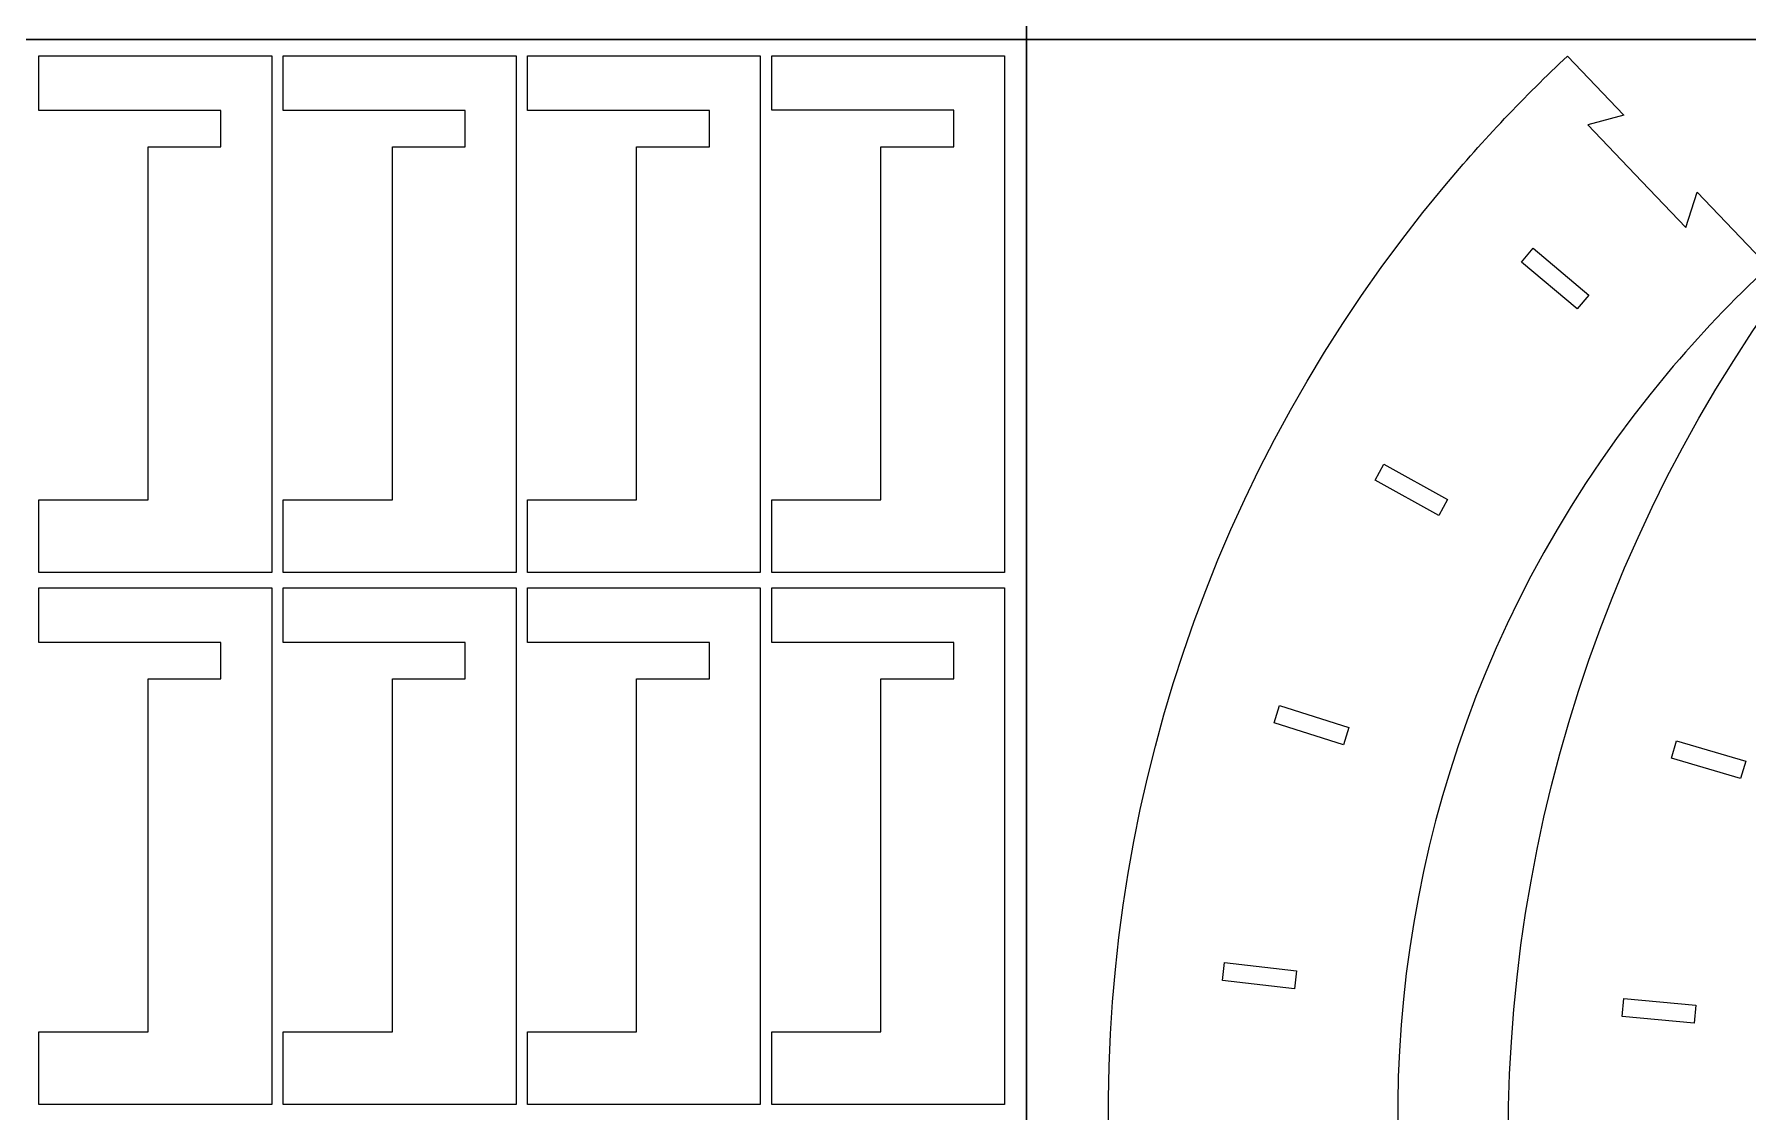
# Model space of a CAD drawing. Header units: centimetres. Extents: x -226 to -75, y 0 to 222.
# Drawn here: x -189.47 to -165.92, y 87.52 to 102.32 of the extents above; entities that cross this region are included whole.
import ezdxf

# ---------------------------------------------------------------- set-up
doc = ezdxf.new("R2010")
doc.units = ezdxf.units.CM
doc.header["$MEASUREMENT"] = 0
doc.layers.add('layer 1', color=7, linetype='Continuous')

msp = doc.modelspace()

# ---------------------------------------------------------------- linework, layer by layer
at = {"layer": 'layer 1', "color": 250, "lineweight": 20}
for points in [[(-225.83724, 102.24642), (-175.83724, 102.24642), (-175.83724, 132.24642), (-225.83724, 132.24642), (-225.83724, 102.24642)], [(-175.83724, 102.24642), (-125.83724, 102.24642), (-125.83724, 132.24642), (-175.83724, 132.24642), (-175.83724, 102.24642)], [(-225.83724, 72.24642), (-175.83724, 72.24642), (-175.83724, 102.24642), (-225.83724, 102.24642), (-225.83724, 72.24642)], [(-175.83724, 72.24642), (-125.83724, 72.24642), (-125.83724, 102.24642), (-175.83724, 102.24642), (-175.83724, 72.24642)]]:
    msp.add_lwpolyline(points, close=True, dxfattribs=at)
at = {"layer": 'layer 1', "color": 242, "lineweight": 9}
for points in [[(-189.40812, 102.02283), (-189.40812, 102.02283), (-189.40812, 101.27283), (-189.40812, 101.27283), (-189.40812, 101.27283), (-189.40812, 101.27283), (-186.90813, 101.27283), (-186.90813, 101.27283), (-186.90813, 101.27283), (-186.90813, 101.27283), (-186.90813, 100.7728), (-186.90813, 100.7728), (-186.90813, 100.7728), (-186.90813, 100.7728), (-187.90811, 100.7728), (-187.90811, 100.7728), (-187.90811, 100.7728), (-187.90811, 100.7728), (-187.90811, 98.12273), (-187.90811, 98.12273), (-187.90811, 98.12273), (-187.90811, 98.12273), (-187.90811, 95.92278), (-187.90811, 95.92278), (-187.90811, 95.92278), (-187.90811, 95.92278), (-189.40812, 95.92278), (-189.40812, 95.92278), (-189.40812, 95.92278), (-189.40812, 95.92278), (-189.40812, 94.92276), (-189.40812, 94.92276), (-189.40812, 94.92276), (-189.40812, 94.92276), (-186.20811, 94.92276), (-186.20811, 94.92276), (-186.20811, 94.92276), (-186.20811, 94.92276), (-186.20811, 102.02283), (-186.20811, 102.02283), (-186.20811, 102.02283), (-186.20811, 102.02283), (-189.40812, 102.02283), (-189.40812, 102.02283)], [(-186.05067, 102.02283), (-186.05067, 102.02283), (-186.05067, 101.27283), (-186.05067, 101.27283), (-186.05067, 101.27283), (-186.05067, 101.27283), (-183.55072, 101.27283), (-183.55072, 101.27283), (-183.55072, 101.27283), (-183.55072, 101.27283), (-183.55072, 100.7728), (-183.55072, 100.7728), (-183.55072, 100.7728), (-183.55072, 100.7728), (-184.55065, 100.7728), (-184.55065, 100.7728), (-184.55065, 100.7728), (-184.55065, 100.7728), (-184.55065, 98.12273), (-184.55065, 98.12273), (-184.55065, 98.12273), (-184.55065, 98.12273), (-184.55065, 95.92278), (-184.55065, 95.92278), (-184.55065, 95.92278), (-184.55065, 95.92278), (-186.05067, 95.92278), (-186.05067, 95.92278), (-186.05067, 95.92278), (-186.05067, 95.92278), (-186.05067, 94.92276), (-186.05067, 94.92276), (-186.05067, 94.92276), (-186.05067, 94.92276), (-182.85066, 94.92276), (-182.85066, 94.92276), (-182.85066, 94.92276), (-182.85066, 94.92276), (-182.85066, 102.02283), (-182.85066, 102.02283), (-182.85066, 102.02283), (-182.85066, 102.02283), (-186.05067, 102.02283), (-186.05067, 102.02283)], [(-182.69336, 102.02283), (-182.69336, 102.02283), (-182.69336, 101.27283), (-182.69336, 101.27283), (-182.69336, 101.27283), (-182.69336, 101.27283), (-180.1934, 101.27283), (-180.1934, 101.27283), (-180.1934, 101.27283), (-180.1934, 101.27283), (-180.1934, 100.7728), (-180.1934, 100.7728), (-180.1934, 100.7728), (-180.1934, 100.7728), (-181.19335, 100.7728), (-181.19335, 100.7728), (-181.19335, 100.7728), (-181.19335, 100.7728), (-181.19335, 98.12273), (-181.19335, 98.12273), (-181.19335, 98.12273), (-181.19335, 98.12273), (-181.19335, 95.92278), (-181.19335, 95.92278), (-181.19335, 95.92278), (-181.19335, 95.92278), (-182.69336, 95.92278), (-182.69336, 95.92278), (-182.69336, 95.92278), (-182.69336, 95.92278), (-182.69336, 94.92276), (-182.69336, 94.92276), (-182.69336, 94.92276), (-182.69336, 94.92276), (-179.49335, 94.92276), (-179.49335, 94.92276), (-179.49335, 94.92276), (-179.49335, 94.92276), (-179.49335, 102.02283), (-179.49335, 102.02283), (-179.49335, 102.02283), (-179.49335, 102.02283), (-182.69336, 102.02283), (-182.69336, 102.02283)], [(-179.3358, 102.02288), (-179.3358, 102.02288), (-179.3358, 101.27288), (-179.3358, 101.27288), (-179.3358, 101.27288), (-179.3358, 101.27288), (-176.8358, 101.27288), (-176.8358, 101.27288), (-176.8358, 101.27288), (-176.8358, 101.27288), (-176.8358, 100.77285), (-176.8358, 100.77285), (-176.8358, 100.77285), (-176.8358, 100.77285), (-177.83579, 100.77285), (-177.83579, 100.77285), (-177.83579, 100.77285), (-177.83579, 100.77285), (-177.83579, 98.12278), (-177.83579, 98.12278), (-177.83579, 98.12278), (-177.83579, 98.12278), (-177.83579, 95.92282), (-177.83579, 95.92282), (-177.83579, 95.92282), (-177.83579, 95.92282), (-179.3358, 95.92282), (-179.3358, 95.92282), (-179.3358, 95.92282), (-179.3358, 95.92282), (-179.3358, 94.92281), (-179.3358, 94.92281), (-179.3358, 94.92281), (-179.3358, 94.92281), (-176.13579, 94.92281), (-176.13579, 94.92281), (-176.13579, 94.92281), (-176.13579, 94.92281), (-176.13579, 102.02288), (-176.13579, 102.02288), (-176.13579, 102.02288), (-176.13579, 102.02288), (-179.3358, 102.02288), (-179.3358, 102.02288)], [(-189.40812, 94.71384), (-189.40812, 94.71384), (-189.40812, 93.96383), (-189.40812, 93.96383), (-189.40812, 93.96383), (-189.40812, 93.96383), (-186.90813, 93.96383), (-186.90813, 93.96383), (-186.90813, 93.96383), (-186.90813, 93.96383), (-186.90813, 93.4638), (-186.90813, 93.4638), (-186.90813, 93.4638), (-186.90813, 93.4638), (-187.90811, 93.4638), (-187.90811, 93.4638), (-187.90811, 93.4638), (-187.90811, 93.4638), (-187.90811, 90.81374), (-187.90811, 90.81374), (-187.90811, 90.81374), (-187.90811, 90.81374), (-187.90811, 88.61378), (-187.90811, 88.61378), (-187.90811, 88.61378), (-187.90811, 88.61378), (-189.40812, 88.61378), (-189.40812, 88.61378), (-189.40812, 88.61378), (-189.40812, 88.61378), (-189.40812, 87.61377), (-189.40812, 87.61377), (-189.40812, 87.61377), (-189.40812, 87.61377), (-186.20811, 87.61377), (-186.20811, 87.61377), (-186.20811, 87.61377), (-186.20811, 87.61377), (-186.20811, 94.71384), (-186.20811, 94.71384), (-186.20811, 94.71384), (-186.20811, 94.71384), (-189.40812, 94.71384), (-189.40812, 94.71384)], [(-186.05067, 94.71384), (-186.05067, 94.71384), (-186.05067, 93.96383), (-186.05067, 93.96383), (-186.05067, 93.96383), (-186.05067, 93.96383), (-183.55072, 93.96383), (-183.55072, 93.96383), (-183.55072, 93.96383), (-183.55072, 93.96383), (-183.55072, 93.4638), (-183.55072, 93.4638), (-183.55072, 93.4638), (-183.55072, 93.4638), (-184.55065, 93.4638), (-184.55065, 93.4638), (-184.55065, 93.4638), (-184.55065, 93.4638), (-184.55065, 90.81374), (-184.55065, 90.81374), (-184.55065, 90.81374), (-184.55065, 90.81374), (-184.55065, 88.61378), (-184.55065, 88.61378), (-184.55065, 88.61378), (-184.55065, 88.61378), (-186.05067, 88.61378), (-186.05067, 88.61378), (-186.05067, 88.61378), (-186.05067, 88.61378), (-186.05067, 87.61377), (-186.05067, 87.61377), (-186.05067, 87.61377), (-186.05067, 87.61377), (-182.85066, 87.61377), (-182.85066, 87.61377), (-182.85066, 87.61377), (-182.85066, 87.61377), (-182.85066, 94.71384), (-182.85066, 94.71384), (-182.85066, 94.71384), (-182.85066, 94.71384), (-186.05067, 94.71384), (-186.05067, 94.71384)], [(-182.69336, 94.71384), (-182.69336, 94.71384), (-182.69336, 93.96383), (-182.69336, 93.96383), (-182.69336, 93.96383), (-182.69336, 93.96383), (-180.1934, 93.96383), (-180.1934, 93.96383), (-180.1934, 93.96383), (-180.1934, 93.96383), (-180.1934, 93.4638), (-180.1934, 93.4638), (-180.1934, 93.4638), (-180.1934, 93.4638), (-181.19335, 93.4638), (-181.19335, 93.4638), (-181.19335, 93.4638), (-181.19335, 93.4638), (-181.19335, 90.81374), (-181.19335, 90.81374), (-181.19335, 90.81374), (-181.19335, 90.81374), (-181.19335, 88.61378), (-181.19335, 88.61378), (-181.19335, 88.61378), (-181.19335, 88.61378), (-182.69336, 88.61378), (-182.69336, 88.61378), (-182.69336, 88.61378), (-182.69336, 88.61378), (-182.69336, 87.61377), (-182.69336, 87.61377), (-182.69336, 87.61377), (-182.69336, 87.61377), (-179.49335, 87.61377), (-179.49335, 87.61377), (-179.49335, 87.61377), (-179.49335, 87.61377), (-179.49335, 94.71384), (-179.49335, 94.71384), (-179.49335, 94.71384), (-179.49335, 94.71384), (-182.69336, 94.71384), (-182.69336, 94.71384)], [(-179.3358, 94.71389), (-179.3358, 94.71389), (-179.3358, 93.96388), (-179.3358, 93.96388), (-179.3358, 93.96388), (-179.3358, 93.96388), (-176.8358, 93.96388), (-176.8358, 93.96388), (-176.8358, 93.96388), (-176.8358, 93.96388), (-176.8358, 93.46386), (-176.8358, 93.46386), (-176.8358, 93.46386), (-176.8358, 93.46386), (-177.83579, 93.46386), (-177.83579, 93.46386), (-177.83579, 93.46386), (-177.83579, 93.46386), (-177.83579, 90.81379), (-177.83579, 90.81379), (-177.83579, 90.81379), (-177.83579, 90.81379), (-177.83579, 88.61383), (-177.83579, 88.61383), (-177.83579, 88.61383), (-177.83579, 88.61383), (-179.3358, 88.61383), (-179.3358, 88.61383), (-179.3358, 88.61383), (-179.3358, 88.61383), (-179.3358, 87.61382), (-179.3358, 87.61382), (-179.3358, 87.61382), (-179.3358, 87.61382), (-176.13579, 87.61382), (-176.13579, 87.61382), (-176.13579, 87.61382), (-176.13579, 87.61382), (-176.13579, 94.71389), (-176.13579, 94.71389), (-176.13579, 94.71389), (-176.13579, 94.71389), (-179.3358, 94.71389), (-179.3358, 94.71389)]]:
    msp.add_open_spline(points, degree=3, knots=[0, 0, 0, 0, 0.08333333, 0.08333333, 0.08333333, 0.08333333, 0.16666667, 0.16666667, 0.16666667, 0.16666667, 0.25, 0.25, 0.25, 0.25, 0.33333333, 0.33333333, 0.33333333, 0.33333333, 0.41666667, 0.41666667, 0.41666667, 0.41666667, 0.5, 0.5, 0.5, 0.5, 0.58333333, 0.58333333, 0.58333333, 0.58333333, 0.66666667, 0.66666667, 0.66666667, 0.66666667, 0.75, 0.75, 0.75, 0.75, 0.83333333, 0.83333333, 0.83333333, 0.83333333, 1, 1, 1, 1], dxfattribs=at)
at = {"layer": 'layer 1', "color": 1, "lineweight": 9}
for points, knots in [([(-165.62995, 99.11194), (-165.62995, 99.11194), (-166.61716, 100.14773), (-166.61716, 100.14773), (-166.61716, 100.14773), (-166.61716, 100.14773), (-166.61861, 100.14639), (-166.61861, 100.14639), (-166.61861, 100.14639), (-166.61861, 100.14639), (-166.77175, 99.66097), (-166.77175, 99.66097), (-166.77175, 99.66097), (-166.77175, 99.66097), (-167.37647, 100.29544), (-167.37647, 100.29544), (-167.37647, 100.29544), (-167.37647, 100.29544), (-168.11924, 101.0748), (-168.11924, 101.0748), (-168.11924, 101.0748), (-168.11924, 101.0748), (-167.62705, 101.20441), (-167.62705, 101.20441), (-167.62705, 101.20441), (-167.62705, 101.20441), (-167.62581, 101.20593), (-167.62581, 101.20593), (-167.62581, 101.20593), (-167.62581, 101.20593), (-168.39987, 102.01751), (-168.39987, 102.01751), (-168.39987, 102.01751), (-168.98447, 101.46964), (-169.55732, 100.86838), (-170.08478, 100.23755), (-170.08478, 100.23755), (-176.62786, 92.41358), (-176.0995, 81.06984), (-169.32687, 73.81208), (-169.32687, 73.81208), (-169.32687, 73.81208), (-169.32772, 73.8113), (-169.32772, 73.8113), (-169.32772, 73.8113), (-169.32772, 73.8113), (-168.29196, 74.79852), (-168.29196, 74.79852), (-168.29196, 74.79852), (-168.29196, 74.79852), (-168.29052, 74.79707), (-168.29052, 74.79707), (-168.29052, 74.79707), (-168.29052, 74.79707), (-168.16077, 74.30498), (-168.16077, 74.30498), (-168.16077, 74.30498), (-168.16077, 74.30498), (-167.52633, 74.90968), (-167.52633, 74.90968), (-167.52633, 74.90968), (-167.52633, 74.90968), (-166.74705, 75.65249), (-166.74705, 75.65249), (-166.74705, 75.65249), (-166.74705, 75.65249), (-167.23243, 75.80563), (-167.23243, 75.80563), (-167.23243, 75.80563), (-167.23243, 75.80563), (-167.2336, 75.80718), (-167.2336, 75.80718), (-167.2336, 75.80718), (-167.2336, 75.80718), (-166.46, 76.54456), (-166.46, 76.54456), (-166.46, 76.54456), (-166.46, 76.54456), (-166.45905, 76.54537), (-166.45905, 76.54537), (-166.45905, 76.54537), (-171.84966, 82.35582), (-172.2574, 91.41226), (-167.02783, 97.65853), (-167.02783, 97.65853), (-166.58975, 98.18167), (-166.1255, 98.66935), (-165.63841, 99.12115), (-165.63841, 99.12115), (-165.63841, 99.12115), (-165.62995, 99.11194), (-165.62995, 99.11194)], [0, 0, 0, 0, 0.04166667, 0.04166667, 0.04166667, 0.04166667, 0.08333333, 0.08333333, 0.08333333, 0.08333333, 0.125, 0.125, 0.125, 0.125, 0.16666667, 0.16666667, 0.16666667, 0.16666667, 0.20833333, 0.20833333, 0.20833333, 0.20833333, 0.25, 0.25, 0.25, 0.25, 0.29166667, 0.29166667, 0.29166667, 0.29166667, 0.33333333, 0.33333333, 0.33333333, 0.33333333, 0.375, 0.375, 0.375, 0.375, 0.41666667, 0.41666667, 0.41666667, 0.41666667, 0.45833333, 0.45833333, 0.45833333, 0.45833333, 0.5, 0.5, 0.5, 0.5, 0.54166667, 0.54166667, 0.54166667, 0.54166667, 0.58333333, 0.58333333, 0.58333333, 0.58333333, 0.625, 0.625, 0.625, 0.625, 0.66666667, 0.66666667, 0.66666667, 0.66666667, 0.70833333, 0.70833333, 0.70833333, 0.70833333, 0.75, 0.75, 0.75, 0.75, 0.79166667, 0.79166667, 0.79166667, 0.79166667, 0.83333333, 0.83333333, 0.83333333, 0.83333333, 0.875, 0.875, 0.875, 0.875, 0.91666667, 0.91666667, 0.91666667, 0.91666667, 1, 1, 1, 1]), ([(-163.6504, 73.34306), (-163.6504, 73.34306), (-162.61072, 74.36926), (-162.61072, 74.36926), (-162.61072, 74.36926), (-162.61072, 74.36926), (-162.60931, 74.36781), (-162.60931, 74.36781), (-162.60931, 74.36781), (-162.60931, 74.36781), (-162.47109, 73.87809), (-162.47109, 73.87809), (-162.47109, 73.87809), (-162.47109, 73.87809), (-161.84721, 74.49368), (-161.84721, 74.49368), (-161.84721, 74.49368), (-161.84721, 74.49368), (-161.08108, 75.24997), (-161.08108, 75.24997), (-161.08108, 75.24997), (-161.08108, 75.24997), (-161.56904, 75.39457), (-161.56904, 75.39457), (-161.56904, 75.39457), (-161.56904, 75.39457), (-161.57028, 75.39619), (-161.57028, 75.39619), (-161.57028, 75.39619), (-161.57028, 75.39619), (-160.80972, 76.14687), (-160.80972, 76.14687), (-160.80972, 76.14687), (-160.80972, 76.14687), (-160.80376, 76.15273), (-160.80376, 76.15273), (-160.80376, 76.15273), (-166.32971, 81.87463), (-166.78391, 90.94853), (-161.65166, 97.2697), (-161.65166, 97.2697), (-161.2259, 97.79421), (-160.7736, 98.28503), (-160.2982, 98.74177), (-160.2982, 98.74177), (-160.2982, 98.74177), (-160.29911, 98.7428), (-160.29911, 98.7428), (-160.29911, 98.7428), (-160.29911, 98.7428), (-161.04975, 99.50342), (-161.04975, 99.50342), (-161.04975, 99.50342), (-161.04975, 99.50342), (-161.05138, 99.50215), (-161.05138, 99.50215), (-161.05138, 99.50215), (-161.05138, 99.50215), (-161.19601, 99.01426), (-161.19601, 99.01426), (-161.19601, 99.01426), (-161.19601, 99.01426), (-161.95226, 99.78035), (-161.95226, 99.78035), (-161.95226, 99.78035), (-161.95226, 99.78035), (-162.56793, 100.40413), (-162.56793, 100.40413), (-162.56793, 100.40413), (-162.56793, 100.40413), (-162.07817, 100.54246), (-162.07817, 100.54246), (-162.07817, 100.54246), (-162.07817, 100.54246), (-162.0768, 100.54383), (-162.0768, 100.54383), (-162.0768, 100.54383), (-162.0768, 100.54383), (-163.08179, 101.56227), (-163.08179, 101.56227), (-163.08179, 101.56227), (-163.08179, 101.56227), (-163.08101, 101.5616), (-163.08101, 101.5616), (-163.08101, 101.5616), (-163.66324, 100.99892), (-164.21749, 100.39535), (-164.73974, 99.75118), (-164.73974, 99.75118), (-171.15284, 91.84106), (-170.5733, 80.49104), (-163.64997, 73.34384), (-163.64997, 73.34384), (-163.64997, 73.34384), (-163.6504, 73.34306), (-163.6504, 73.34306)], [0, 0, 0, 0, 0.04, 0.04, 0.04, 0.04, 0.08, 0.08, 0.08, 0.08, 0.12, 0.12, 0.12, 0.12, 0.16, 0.16, 0.16, 0.16, 0.2, 0.2, 0.2, 0.2, 0.24, 0.24, 0.24, 0.24, 0.28, 0.28, 0.28, 0.28, 0.32, 0.32, 0.32, 0.32, 0.36, 0.36, 0.36, 0.36, 0.4, 0.4, 0.4, 0.4, 0.44, 0.44, 0.44, 0.44, 0.48, 0.48, 0.48, 0.48, 0.52, 0.52, 0.52, 0.52, 0.56, 0.56, 0.56, 0.56, 0.6, 0.6, 0.6, 0.6, 0.64, 0.64, 0.64, 0.64, 0.68, 0.68, 0.68, 0.68, 0.72, 0.72, 0.72, 0.72, 0.76, 0.76, 0.76, 0.76, 0.8, 0.8, 0.8, 0.8, 0.84, 0.84, 0.84, 0.84, 0.88, 0.88, 0.88, 0.88, 0.92, 0.92, 0.92, 0.92, 1, 1, 1, 1])]:
    msp.add_open_spline(points, degree=3, knots=knots, dxfattribs=at)
for points in [[(-169.03032, 99.18818), (-169.03032, 99.18818), (-168.87061, 99.37907), (-168.87061, 99.37907)], [(-168.26599, 98.54361), (-168.26599, 98.54361), (-169.03031, 99.18817), (-169.03031, 99.18817)], [(-168.8706, 99.37908), (-168.8706, 99.37908), (-168.10638, 98.73441), (-168.10638, 98.73441)], [(-168.10637, 98.7344), (-168.10637, 98.7344), (-168.26597, 98.54361), (-168.26597, 98.54361)], [(-171.04273, 96.19136), (-171.04273, 96.19136), (-170.92346, 96.40977), (-170.92346, 96.40977)], [(-170.92346, 96.40978), (-170.92346, 96.40978), (-170.04974, 95.92648), (-170.04974, 95.92648)], [(-170.16899, 95.70808), (-170.16899, 95.70808), (-171.04275, 96.19136), (-171.04275, 96.19136)], [(-170.04975, 95.92647), (-170.04975, 95.92647), (-170.16899, 95.7081), (-170.16899, 95.7081)], [(-172.4298, 92.85821), (-172.4298, 92.85821), (-172.35557, 93.0957), (-172.35557, 93.0957)], [(-172.35559, 93.09571), (-172.35559, 93.09571), (-171.40634, 92.79218), (-171.40634, 92.79218)], [(-171.48047, 92.55459), (-171.48047, 92.55459), (-172.42979, 92.85819), (-172.42979, 92.85819)], [(-171.40633, 92.7922), (-171.40633, 92.7922), (-171.48048, 92.5546), (-171.48048, 92.5546)], [(-166.97243, 92.37314), (-166.97243, 92.37314), (-166.90043, 92.61162), (-166.90043, 92.61162)], [(-166.90043, 92.61161), (-166.90043, 92.61161), (-165.94938, 92.33006), (-165.94938, 92.33006)], [(-166.02138, 92.0915), (-166.02138, 92.0915), (-166.97243, 92.37312), (-166.97243, 92.37312)], [(-165.94938, 92.33004), (-165.94938, 92.33004), (-166.02138, 92.09149), (-166.02138, 92.09149)], [(-173.1397, 89.31696), (-173.1397, 89.31696), (-173.11327, 89.56461), (-173.11327, 89.56461)], [(-173.11327, 89.56459), (-173.11327, 89.56459), (-172.12465, 89.45202), (-172.12465, 89.45202)], [(-172.15106, 89.20448), (-172.15106, 89.20448), (-173.13968, 89.31694), (-173.13968, 89.31694)], [(-172.12463, 89.45201), (-172.12463, 89.45201), (-172.15106, 89.20446), (-172.15106, 89.20446)], [(-167.64945, 88.82466), (-167.64945, 88.82466), (-167.62536, 89.07245), (-167.62536, 89.07245)], [(-167.62537, 89.07246), (-167.62537, 89.07246), (-166.63605, 88.98204), (-166.63605, 88.98204)], [(-166.66031, 88.73422), (-166.66031, 88.73422), (-167.64945, 88.82464), (-167.64945, 88.82464)], [(-166.63605, 88.98203), (-166.63605, 88.98203), (-166.66032, 88.73424), (-166.66032, 88.73424)]]:
    msp.add_open_spline(points, degree=3, dxfattribs=at)

doc.saveas('drawing.dxf')
